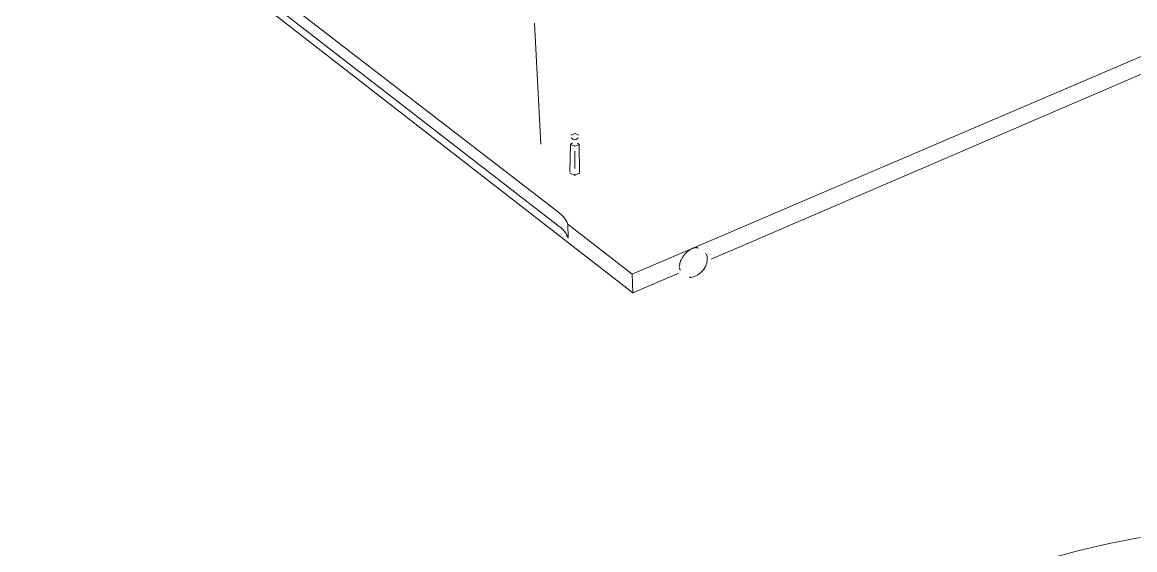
# Model space of a CAD drawing. Header units: metres. Extents: x -30.9 to 24.7, y -10.3 to 6.8.
# Drawn here: x 2.496 to 4.065, y 3.581 to 4.325 of the extents above; entities that cross this region are included whole.
import ezdxf

# ---------------------------------------------------------------- set-up
doc = ezdxf.new("R2010")
doc.units = ezdxf.units.M
doc.header["$MEASUREMENT"] = 0
doc.layers.add('PDF_Working_Num_Penna__255_Num_Penna__255', color=255, linetype='Continuous', lineweight=18)
doc.layers.add('PDF_Working_Num_Penna__7_Num_Penna__7', color=7, linetype='Continuous', lineweight=18)

msp = doc.modelspace()

# ---------------------------------------------------------------- linework, layer by layer
at = {"layer": 'PDF_Working_Num_Penna__255_Num_Penna__255', "color": 255, "linetype": 'Continuous', "lineweight": 18, "flags": 128}
msp.add_lwpolyline([(3.2276, 4.1532), (3.2186, 4.3236)], dxfattribs=at)
at = {"layer": 'PDF_Working_Num_Penna__7_Num_Penna__7', "color": 7, "linetype": 'Continuous', "lineweight": 18, "flags": 128}
for points in [[(4.2213, 4.3396), (3.3565, 3.9698), (3.2655, 4.0402), (3.2662, 4.0205, 0.149697), (3.2536, 4.0371), (2.585, 4.5551, 0.095493), (2.5656, 4.5642), (2.5641, 4.5822), (2.4963, 4.6346)], [(3.2655, 4.0402, 0.154255), (3.2529, 4.0567), (2.5835, 4.5731, 0.095279), (2.5641, 4.5822)], [(3.461, 3.9979), (3.4614, 3.9975), (3.4617, 3.9972), (3.4619, 3.9969, -0.429949), (3.4384, 3.9653), (3.4377, 3.9655), (3.4373, 3.9656)]]:
    msp.add_lwpolyline(points, format="xyb", dxfattribs=at)
for points in [[(3.4223, 3.9713), (3.3573, 3.9434), (2.4984, 4.6108)], [(3.2276, 4.1532), (3.2186, 4.3236)], [(4.1376, 4.2791), (3.468, 3.991)], [(3.2694, 4.1526), (3.2687, 4.1139)], [(3.2756, 4.1431), (3.2756, 4.1188)], [(3.2818, 4.1526), (3.2819, 4.1138)], [(3.3573, 3.9434), (3.3565, 3.9698)]]:
    msp.add_lwpolyline(points, dxfattribs=at)
for points in [[(3.4345, 4.0017), (3.4343, 4.0017), (3.434, 4.0015), (3.4339, 4.0012), (3.4338, 4.001), (3.4332, 4.0005)], [(3.4352, 4.0022), (3.4348, 4.002)], [(3.4365, 4.0032), (3.4363, 4.0032), (3.436, 4.0031), (3.4358, 4.0028), (3.4357, 4.0026), (3.4354, 4.0024)], [(3.4385, 4.0045), (3.4383, 4.0046), (3.4381, 4.0045), (3.4378, 4.0043), (3.4376, 4.004), (3.437, 4.0036)], [(3.4404, 4.0056), (3.4402, 4.0057), (3.44, 4.0056), (3.4398, 4.0054), (3.4396, 4.0052), (3.439, 4.0048)], [(3.4423, 4.0064), (3.4419, 4.0064), (3.4418, 4.0063), (3.4416, 4.0061), (3.441, 4.0058)], [(3.4441, 4.007), (3.4439, 4.007), (3.4437, 4.0069), (3.4434, 4.0067), (3.4429, 4.0066)], [(3.4459, 4.0073), (3.4455, 4.0072), (3.4453, 4.0071), (3.4448, 4.0069)], [(3.4475, 4.0073), (3.4471, 4.0072), (3.447, 4.0071), (3.4465, 4.0071)], [(3.449, 4.0069), (3.4486, 4.0069), (3.4485, 4.0068), (3.4482, 4.0069)], [(3.449, 4.0069), (3.4498, 4.0063), (3.4501, 4.0064)], [(3.4243, 3.9871), (3.4241, 3.9869), (3.424, 3.9866), (3.424, 3.9863), (3.424, 3.9861), (3.4238, 3.9855)], [(3.4251, 3.9892), (3.4249, 3.989), (3.4248, 3.9888), (3.4248, 3.9886), (3.4248, 3.9884), (3.4246, 3.9877)], [(3.4252, 3.9894), (3.4255, 3.99)], [(3.4259, 3.9906), (3.4258, 3.9909), (3.426, 3.9911), (3.4261, 3.9914)], [(3.4277, 3.9938), (3.4275, 3.9936), (3.4272, 3.9934), (3.4271, 3.9931), (3.4271, 3.9928), (3.4267, 3.9922)], [(3.4292, 3.996), (3.4289, 3.9958), (3.4287, 3.9956), (3.4286, 3.9953), (3.4285, 3.9951), (3.4281, 3.9944)], [(3.4309, 3.9981), (3.4307, 3.9979), (3.4304, 3.9977), (3.4302, 3.9974), (3.4302, 3.9971), (3.4296, 3.9966)], [(3.4326, 3.9999), (3.4324, 3.9999), (3.4322, 3.9997), (3.432, 3.9994), (3.4319, 3.9992), (3.4313, 3.9986)], [(3.4599, 3.9991), (3.4598, 3.9993)], [(3.4229, 3.9801), (3.4229, 3.9805)], [(3.4229, 3.9801), (3.4231, 3.9795)], [(3.4231, 3.9819), (3.423, 3.9821), (3.423, 3.9823), (3.423, 3.9826)], [(3.4231, 3.9783), (3.423, 3.9784), (3.423, 3.9787)], [(3.4231, 3.9819), (3.4231, 3.9814)], [(3.4231, 3.9783), (3.4233, 3.9781), (3.4234, 3.9777)], [(3.4237, 3.9849), (3.4234, 3.9847), (3.4234, 3.9844), (3.4233, 3.9841), (3.4234, 3.984), (3.4233, 3.9834)], [(3.4235, 3.9767), (3.4234, 3.9769), (3.4234, 3.9771)], [(3.4235, 3.9767), (3.4238, 3.9765), (3.424, 3.9762)], [(3.4241, 3.9754), (3.424, 3.9757)], [(3.425, 3.9743), (3.4249, 3.9744)], [(3.4349, 3.9671), (3.4347, 3.967)], [(3.4373, 3.9656), (3.4369, 3.9657)], [(3.4384, 3.9653), (3.4386, 3.9653)]]:
    msp.add_lwpolyline(points, close=True, dxfattribs=at)
at = {"layer": 'PDF_Working_Num_Penna__7_Num_Penna__7', "color": 7, "linetype": 'Continuous', "lineweight": 18}
msp.add_arc((3.2705, 4.1124), 0.00173, 166.4778, 179.4892, dxfattribs=at)
for points in [[(3.2756, 4.1685), (3.2786, 4.1685), (3.2688, 4.166), (3.2702, 4.166)], [(3.2703, 4.1619), (3.2717, 4.1619), (3.2727, 4.1594), (3.2756, 4.1594)], [(3.281, 4.166), (3.2824, 4.166), (3.2726, 4.1685), (3.2756, 4.1685)], [(3.2756, 4.1594), (3.2785, 4.1594), (3.2794, 4.1619), (3.2808, 4.1619)], [(3.2756, 4.1501), (3.279, 4.1501), (3.268, 4.1526), (3.2694, 4.1526)], [(3.2694, 4.1526), (3.2703, 4.1526), (3.2705, 4.1548), (3.2723, 4.1548)], [(3.2817, 4.1523), (3.283, 4.1523), (3.2724, 4.1501), (3.2756, 4.1501)], [(3.2789, 4.1547), (3.2808, 4.1547), (3.2808, 4.1526), (3.2818, 4.1526)], [(3.2818, 4.1526), (3.2819, 4.1526), (3.2817, 4.1523), (3.2817, 4.1523)], [(3.2755, 4.1091), (3.2792, 4.1091), (3.2669, 4.1124), (3.2688, 4.1124)], [(3.2822, 4.1125), (3.2841, 4.1125), (3.2718, 4.1091), (3.2755, 4.1091)], [(4.1298, 3.6062), (4.1298, 3.6062), (3.6421, 3.563), (3.4534, 3.2239)]]:
    msp.add_open_spline(points, degree=3, dxfattribs=at)

doc.saveas('drawing.dxf')
